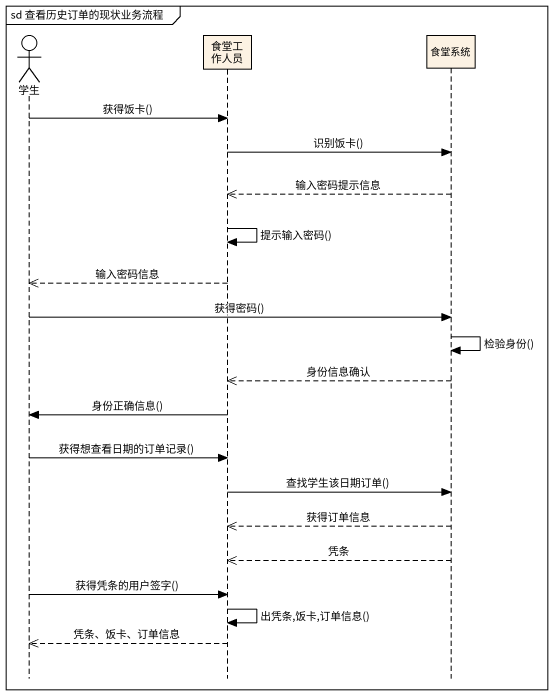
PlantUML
@startuml
mainframe sd 查看历史订单的现状业务流程
hide footbox
actor 学生
participant 食堂工作人员
participant 食堂系统

学生 -> 食堂工作人员 : 获得饭卡()
食堂工作人员 -> 食堂系统 : 识别饭卡()
食堂系统 -->> 食堂工作人员 : 输入密码提示信息
食堂工作人员 -> 食堂工作人员 : 提示输入密码()
食堂工作人员 -->> 学生 : 输入密码信息
学生 -> 食堂系统 : 获得密码()
食堂系统 -> 食堂系统 : 检验身份()
食堂系统 -->> 食堂工作人员 : 身份信息确认
食堂工作人员 -> 学生 : 身份正确信息()
学生 -> 食堂工作人员 : 获得想查看日期的订单记录()
食堂工作人员 -> 食堂系统 : 查找学生该日期订单()
食堂系统 -->> 食堂工作人员 : 获得订单信息
食堂系统 -->> 食堂工作人员 : 凭条
学生 -> 食堂工作人员 : 获得凭条的用户签字()
食堂工作人员 -> 食堂工作人员 : 出凭条,饭卡,订单信息()
食堂工作人员 -->> 学生 : 凭条、饭卡、订单信息
@enduml
